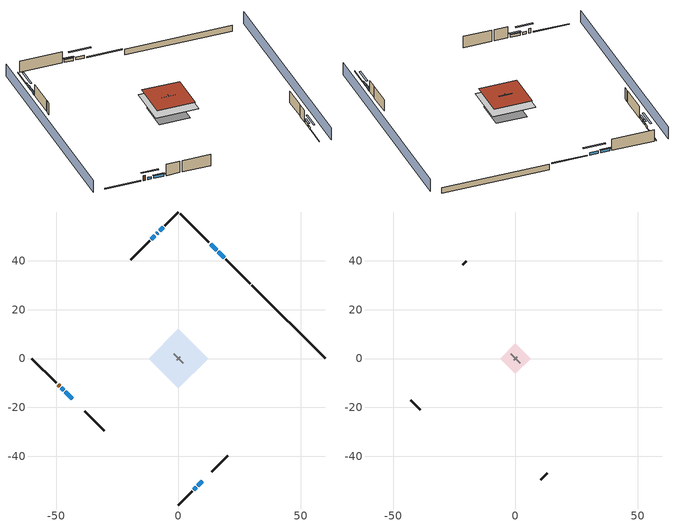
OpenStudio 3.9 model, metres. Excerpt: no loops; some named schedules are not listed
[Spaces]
conditioned space 1
 floor to garage 1 (Floor1 construction): -6.34,0 0,6.34 6.34,0 0,-6.34 z0.3
 floor foundation (Slab2 construction): -8.55,0 0,8.55 8.55,0 0,-8.55 z-2.13
 floor adiabatic (AdiabaticFloorConstruction): -12.09,0 0,12.09 12.09,0 0,-12.09 z2.74
 wall outside (Wall3 construction): 12.44,47.48 0.66,59.26 z0.3:5.18
 wall outside (Wall4 construction): 13.64,-46.27 20.19,-39.73 z0.3:5.18
 wall outside (Wall7 construction): -38.31,-21.61 -30.32,-29.6 z0.3:5.18
 wall outside (Wall8 construction): -11.85,48.07 -19.57,40.35 z0.3:5.18
 wall outside (RimJoist1 construction): 29.3,30.62 19.32,40.59 z0.3:0.61
 wall outside (RimJoist2 construction): 0,-59.92 5.54,-54.38 z0.3:0.61
 wall outside (RimJoist3 construction): -59.92,0 -49.94,-9.98 z0.3:0.61
 wall outside (RimJoist4 construction): 0,59.92 -5.54,54.38 z0.3:0.61
 wall outside (AdiabaticWallConstruction): 18.67,41.25 16.21,43.71 / 15.56,44.36 13.1,46.82 / 7.89,-52.03 9.75,-50.17 z0.3:1.46; 6.2,-53.72 7.23,-52.68 / -47.98,-11.94 -46.93,-12.98 z0.3:1.28; -46.28,-13.64 -43.5,-16.42 z0.3:1.37; -6.2,53.72 -7.76,52.15 / -9.62,50.3 -11.19,48.73 z0.3:1.31; -8.42,51.5 -8.97,50.95 z0.3:1.34
 wall outside (AdiabaticWallConstruction 1): -49.28,-10.64 -48.64,-11.28 z0.3:2.34
 wall to garage 1 (Wall5 construction): -1.94,1.94 1.94,-1.94 z0.3:5.18
 wall to garage 1 (Wall6 construction): -0.65,-0.65 0.65,0.65 z0.3:5.18
 wall foundation (FoundationWall1 construction): 59.92,0 29.96,29.96 z-2.13:0.3
 window (WindowConstruction): 18.67,41.25 16.21,43.71 z0.3:1.46
 window (WindowConstruction 1): 15.55,44.36 13.1,46.82 z0.3:1.46
 window (WindowConstruction 2): 6.2,-53.72 7.23,-52.69 z0.3:1.28
 window (WindowConstruction 3): 7.89,-52.03 9.74,-50.17 z0.3:1.46
 window (WindowConstruction 4): -47.98,-11.94 -46.94,-12.98 z0.3:1.28
 window (WindowConstruction 5): -46.28,-13.64 -43.5,-16.42 z0.3:1.37
 window (WindowConstruction 6): -6.2,53.72 -7.76,52.16 z0.3:1.31
 window (WindowConstruction 7): -8.42,51.5 -8.97,50.95 z0.3:1.34
 window (WindowConstruction 8): -9.62,50.3 -11.19,48.73 z0.3:1.31
 door (Door): -49.28,-10.64 -48.64,-11.28 z0.3:2.34
 ceiling adiabatic (AdiabaticFloorConstruction): 0,-12.09 12.09,0 0,12.09 -12.09,0 z2.74
 roof outside (Roof1 construction): 0,10.64 -10.64,0 0,-10.64 10.64,0 z5.18
garage 1
 floor foundation (Slab1 construction): -6.34,0 0,6.34 6.34,0 0,-6.34 z0
 wall outside (Wall1 construction): 10.4,-49.52 12.99,-46.93 z0.3:5.18
 wall outside (Wall2 construction): -42.84,-17.07 -38.97,-20.95 z0.3:5.18
 wall outside (Wall9 construction): -20.23,39.69 -21.52,38.4 z0.3:5.18
shading: -3.23,63.15 -63.15,3.23 / 3.23,-63.15 63.15,-3.23 z0:5.18; 14.27,45.65 20.61,39.31 21.04,39.74 14.7,46.08 z4.21; 12.88,47.04 15.77,44.15 16.2,44.58 13.31,47.47 z1.77; 9.17,-50.75 4.26,-55.66 4.69,-56.09 9.6,-51.18 z4.02; 9.96,-49.96 7.67,-52.24 8.11,-52.68 10.39,-50.39 z1.77; -45,-14.92 -49.92,-10 -50.35,-10.43 -45.43,-15.35 z4.02; -43.29,-16.63 -46.49,-13.42 -46.93,-13.86 -43.72,-17.06 z1.68; -9.7,50.22 -4.26,55.66 -4.69,56.09 -10.13,50.65 z4.05; -9.18,50.74 -8.2,51.71 -8.64,52.14 -9.61,51.17 z1.65; -11.41,48.51 -9.41,50.51 -9.84,50.94 -11.84,48.94 z1.62
[Site]
Portland Intl Arpt_OR: Latitude {deg}=45.59; Longitude {deg}=-122.6; Time Zone {hr}=-8; Elevation {m}=33; Terrain=Suburbs; Keep Site Location Information=Yes
[Site:GroundTemperature:Shallow]
10.2558, 8.96328, 8.85977, 9.47314, 11.9355, 14.3863, 16.5111, 17.8571, 17.9714, 16.8767, 14.8061, 12.4304
[Site:WaterMainsTemperature]
Calculation Method=Schedule; Temperature Schedule=mains temperature schedule
[Building]
Building 1
[Material] Roughness=Rough
Name | Thickness {m} | Conductivity {W/m-K} | Density {kg/m3} | Specific Heat {J/kg-K} | Thermal Absorptance | Solar Absorptance | Visible Absorptance
asphalt or fiberglass shingles | 0.00635 | 0.162714 | 1121.4 | 1465.45 | 0.9 | 0.85 | 0.85
roof rigid ins | 0.051816 | 0.029427 | 32.04 | 1214.23 | 0.9 | 0.7 | 0.7
osb sheathing 0.75 in. | 0.01905 | 0.115458 | 512.64 | 1214.23 | 0.9 | 0.7 | 0.7
roof stud and cavity | 0.2032 | 0.133729 | 78.34581 | 1123.46 | 0.9 | 0.7 | 0.7
gypsum board | 0.0127 | 0.160291 | 801 | 837.4 | 0.9 | 0.6 | 0.6
composite shingle siding | 0.00635 | 0.162714 | 1121.4 | 1465.45 | 0.9 | 0.7 | 0.7
osb sheathing 0.5 in. | 0.0127 | 0.115458 | 512.64 | 1214.23 | 0.9 | 0.7 | 0.7
wall stud and cavity | 0.1397 | 0.348479 | 139.0536 | 1170.24 | 0.9 | 0.6 | 0.6
wall stud and cavity 1 | 0.1397 | 0.434317 | 139.0536 | 1170.24 | 0.9 | 0.7 | 0.7
osb sheathing 0.5 in. 1; osb sheathing 0.5 in. 2 | 0.0127 | 0.115458 | 512.64 | 1214.23
wall stud and cavity 2 | 0.1397 | 0.506836 | 139.0536 | 1170.24 | 0.9 | 0.7 | 0.7
rim joist stud and cavity | 0.0508 | 0.144151 | 50.32683 | 1063.81 | 0.9 | 0.6 | 0.6
floor stud and cavity | 0.1397 | 0.923637 | 92.3553 | 1139.71 | 0.9 | 0.7 | 0.7
floor covering | 0.0127 | 0.0433444 | 54.468 | 1339.84 | 0.9 | 0.6 | 0.6
concrete 4.0 in. | 0.1016 | 1.803125 | 2242.8 | 837.4 | 0.9 | 0.7 | 0.7
concrete 8.0 in. | 0.2032 | 1.803125 | 2242.8 | 837.4 | 0.9 | 0.7 | 0.7
gypsum board 1 | 0.0127 | 0.160291 | 801 | 837.4 | 0.9 | 0.7 | 0.7
floor covering 1 | 0.0127 | 0.0450781 | 54.468 | 1339.84 | 0.9 | 0.9 | 0.9
wood siding; wood siding 1 | 0.0254 | 0.102417 | 544.68 | 1172.36
wall rigid ins; floor rigid ins | 0.512978 | 0.029427 | 32.04 | 1214.23 | 0.9 | 0.7 | 0.7
wall stud and cavity 3 | 0.0889 | 0.380278 | 52.3479 | 1209.89 | 0.9 | 0.7 | 0.7
door material | 0.04445 | 0.0612267 | 512.64 | 1214.23 | 0.9 | 0.7 | 0.7
floor stud and cavity 1 | 0.1397 | 1.75129 | 37.0049 | 1207.88 | 0.9 | 0.7 | 0.7
wall stud and cavity 4 | 0.0889 | 0.391764 | 83.0341 | 1211.67 | 0.9 | 0.7 | 0.7
furniture material conditioned space 1; furniture material garage 1 | 0.1524 | 0.115458 | 640.8 | 1214.23 | 0.9 | 0.6 | 0.6
[Construction]
Roof1 construction: asphalt or fiberglass shingles, roof rigid ins, osb sheathing 0.75 in., roof stud and cavity, gypsum board
Wall1 construction; Wall2 construction: composite shingle siding, osb sheathing 0.5 in., wall stud and cavity
Wall3 construction; Wall4 construction: composite shingle siding, osb sheathing 0.5 in., wall stud and cavity 1, gypsum board
Wall5 construction: osb sheathing 0.5 in. 1, wall stud and cavity 2, gypsum board
Wall6 construction: osb sheathing 0.5 in. 2, wall stud and cavity 2, gypsum board
Wall7 construction; Wall8 construction: composite shingle siding, osb sheathing 0.5 in. 1, wall stud and cavity 1, gypsum board
Wall9 construction: composite shingle siding, osb sheathing 0.5 in. 1, wall stud and cavity
RimJoist1 construction; RimJoist2 construction; RimJoist3 construction; RimJoist4 construction: composite shingle siding, rim joist stud and cavity
Floor1 construction: floor stud and cavity, osb sheathing 0.75 in., floor covering
Slab1 construction: concrete 4.0 in.
FoundationWall1 construction: concrete 8.0 in., gypsum board 1
Slab2 construction: concrete 4.0 in., floor covering 1
WindowConstruction; WindowConstruction 1; WindowConstruction 2; WindowConstruction 3; WindowConstruction 4; WindowConstruction 5; WindowConstruction 6; WindowConstruction 7; WindowConstruction 8: WindowMaterial
AdiabaticWallConstruction: wood siding, wall rigid ins, wall stud and cavity 3, gypsum board
Door: door material
AdiabaticWallConstruction 1: wood siding 1, wall rigid ins, wall stud and cavity 3, gypsum board
AdiabaticFloorConstruction: floor stud and cavity 1, floor rigid ins, osb sheathing 0.75 in., floor covering
PartitionWallConstruction: gypsum board, wall stud and cavity 4, gypsum board
furniture construction conditioned space 1: furniture material conditioned space 1
furniture construction garage 1: furniture material garage 1
[WindowMaterial:SimpleGlazingSystem]
WindowMaterial: U-Factor {W/m2-K}=2.78222; Solar Heat Gain Coefficient=0.56
[ThermalZone] Multiplier=1; Use Ideal Air Loads=No
Name | Volume {m3} | Thermostat
conditioned space | 1265.65 | conditioned space temperature setpoint
garage | 195.726
[Sizing:Zone]
garage: Zone Cooling Design Supply Air Temperature Input Method=SupplyAirTemperature; Zone Cooling Design Supply Air Temperature {C}=14; Zone Cooling Design Supply Air Temperature Difference {deltaC}=11.11; Zone Heating Design Supply Air Temperature Input Method=SupplyAirTemperature; Zone Heating Design Supply Air Temperature {C}=40; Zone Heating Design Supply Air Temperature Difference {deltaC}=11.11; Zone Cooling Design Supply Air Humidity Ratio {kg-H2O/kg-air}=0.0085; Zone Heating Design Supply Air Humidity Ratio {kg-H2O/kg-air}=0.008; Cooling Design Air Flow Method=DesignDay; Heating Design Air Flow Method=DesignDay; Account for Dedicated Outdoor Air System=No; Dedicated Outdoor Air System Control Strategy=NeutralSupplyAir; Dedicated Outdoor Air Low Setpoint Temperature for Design {C}=autosize; Dedicated Outdoor Air High Setpoint Temperature for Design {C}=autosize; Zone Load Sizing Method=Sensible Load Only No Latent Load; Zone Latent Cooling Design Supply Air Humidity Ratio Input Method=HumidityRatioDifference; Zone Cooling Design Supply Air Humidity Ratio Difference {kgWater/kgDryAir}=0.005; Zone Latent Heating Design Supply Air Humidity Ratio Input Method=HumidityRatioDifference; Zone Humidification Design Supply Air Humidity Ratio Difference {kgWater/kgDryAir}=0.005; Sizing Option=Coincident
[Space]
Name | Thermal Zone | Volume {m3}
conditioned space 1 | conditioned space | 1265.65
garage 1 | garage | 195.726
[ThermostatSetpoint:DualSetpoint]
conditioned space temperature setpoint: Heating Setpoint Temperature Schedule=heating setpoint; Cooling Setpoint Temperature Schedule=cooling setpoint; Temperature Difference Between Cutout And Setpoint {deltaC}=0
[Foundation:Kiva] Wall Depth Below Slab {m}=0.2032
Name | Initial Indoor Air Temperature {C} | Wall Height Above Grade {m}
Foundation Kiva 1 | 13.4258 | 0.1016
Foundation Kiva 2 | 20.5556 | 0.3048
[Foundation:Kiva:Settings]
Soil Conductivity {W/m-K}=1.3848; Soil Density {kg/m3}=1842.3; Soil Specific Heat {J/kg-K}=418.7; Ground Solar Absorptivity=0.9; Ground Thermal Absorptivity=0.9; Ground Surface Roughness {m}=0.03; Far-Field Width {m}=40; Deep-Ground Boundary Condition=ZeroFlux; Deep-Ground Depth {m}=40; Minimum Cell Dimension {m}=0.2; Maximum Cell Growth Coefficient=3; Simulation Timestep=Timestep
[SurfaceProperty:ExposedFoundationPerimeter] Exposed Perimeter Calculation Method=TotalExposedPerimeter
Name | Total Exposed Perimeter {m}
Slab1 | 21.9456
Slab2 | 42.3672
[SurfaceProperty:IncidentSolarMultiplier] Incident Solar Multiplier=1; Incident Solar Multiplier Schedule=trans schedule winter=0.85 summer=0.7
Window1; Window2; Window3; Window4; Window5; Window6; Window7; Window8; Window9
[InternalMass:Definition] Design Level Calculation Method=SurfaceArea
Name | Construction | Surface Area {m2}
partition wall mass | PartitionWallConstruction | 519.049
furniture mass conditioned space 1 | furniture construction conditioned space 1 | 207.62
furniture mass garage 1 | furniture construction garage 1 | 8.02682
[InternalMass] Multiplier=1
Name | Internal Mass Definition | Space or SpaceType
partition wall mass | partition wall mass | conditioned space 1
furniture mass conditioned space 1 | furniture mass conditioned space 1 | conditioned space 1
furniture mass garage 1 | furniture mass garage 1 | garage 1
[EnergyManagementSystem:Sensor]
Name | Output Variable or Output Meter Index Key | Output Variable or Output Meter
water_heater_T_set | water heater setpoint | Schedule Value
fridge_tin_s_1 | garage | Zone Mean Air Temperature
out_pb_s |  | Site Outdoor Air Barometric Pressure
out_wt_s |  | Site Outdoor Air Humidity Ratio
site_vw_s |  | Site Wind Speed
cool_season | cooling season schedule | Schedule Value
natural_vent_s | natural vent schedule | Schedule Value
htg_sp_s | heating setpoint | Schedule Value
clg_sp_s | cooling setpoint | Schedule Value
mech_vent_range_fan_0_sch_s | mech vent range fan 0 schedule | Schedule Value
mech_vent_bath_fan_0_sch_s | mech vent bath fan 0 schedule | Schedule Value
clothes_dryer_exhaust_0_sch_s | clothes_dryer | Schedule Value
htg_load_cond |  | Heating:EnergyTransfer:Zone:CONDITIONED SPACE
clg_load_cond |  | Cooling:EnergyTransfer:Zone:CONDITIONED SPACE
s_conv | Floor1 | Surface Inside Face Convection Heat Gain Energy
s_ig | Floor1 | Surface Inside Face Internal Gains Radiation Heat Gain Energy
s_sol | Floor1 | Surface Inside Face Solar Radiation Heat Gain Energy
s_lgt | Floor1 | Surface Inside Face Lights Radiation Heat Gain Energy
s_surf | Floor1 | Surface Inside Face Net Surface Thermal Radiation Heat Gain Energy
s_conv_1 | FoundationWall1 | Surface Inside Face Convection Heat Gain Energy
s_ig_1 | FoundationWall1 | Surface Inside Face Internal Gains Radiation Heat Gain Energy
s_sol_1 | FoundationWall1 | Surface Inside Face Solar Radiation Heat Gain Energy
s_lgt_1 | FoundationWall1 | Surface Inside Face Lights Radiation Heat Gain Energy
s_surf_1 | FoundationWall1 | Surface Inside Face Net Surface Thermal Radiation Heat Gain Energy
s_conv_2 | inferred conditioned ceiling | Surface Inside Face Convection Heat Gain Energy
s_ig_2 | inferred conditioned ceiling | Surface Inside Face Internal Gains Radiation Heat Gain Energy
s_sol_2 | inferred conditioned ceiling | Surface Inside Face Solar Radiation Heat Gain Energy
s_lgt_2 | inferred conditioned ceiling | Surface Inside Face Lights Radiation Heat Gain Energy
s_surf_2 | inferred conditioned ceiling | Surface Inside Face Net Surface Thermal Radiation Heat Gain Energy
s_conv_3 | inferred conditioned floor | Surface Inside Face Convection Heat Gain Energy
s_ig_3 | inferred conditioned floor | Surface Inside Face Internal Gains Radiation Heat Gain Energy
s_sol_3 | inferred conditioned floor | Surface Inside Face Solar Radiation Heat Gain Energy
s_lgt_3 | inferred conditioned floor | Surface Inside Face Lights Radiation Heat Gain Energy
s_surf_3 | inferred conditioned floor | Surface Inside Face Net Surface Thermal Radiation Heat Gain Energy
s_conv_4 | RimJoist1 | Surface Inside Face Convection Heat Gain Energy
s_ig_4 | RimJoist1 | Surface Inside Face Internal Gains Radiation Heat Gain Energy
s_sol_4 | RimJoist1 | Surface Inside Face Solar Radiation Heat Gain Energy
s_lgt_4 | RimJoist1 | Surface Inside Face Lights Radiation Heat Gain Energy
s_surf_4 | RimJoist1 | Surface Inside Face Net Surface Thermal Radiation Heat Gain Energy
s_conv_5 | RimJoist2 | Surface Inside Face Convection Heat Gain Energy
s_ig_5 | RimJoist2 | Surface Inside Face Internal Gains Radiation Heat Gain Energy
s_sol_5 | RimJoist2 | Surface Inside Face Solar Radiation Heat Gain Energy
s_lgt_5 | RimJoist2 | Surface Inside Face Lights Radiation Heat Gain Energy
s_surf_5 | RimJoist2 | Surface Inside Face Net Surface Thermal Radiation Heat Gain Energy
s_conv_6 | RimJoist3 | Surface Inside Face Convection Heat Gain Energy
s_ig_6 | RimJoist3 | Surface Inside Face Internal Gains Radiation Heat Gain Energy
s_sol_6 | RimJoist3 | Surface Inside Face Solar Radiation Heat Gain Energy
s_lgt_6 | RimJoist3 | Surface Inside Face Lights Radiation Heat Gain Energy
s_surf_6 | RimJoist3 | Surface Inside Face Net Surface Thermal Radiation Heat Gain Energy
s_conv_7 | RimJoist4 | Surface Inside Face Convection Heat Gain Energy
s_ig_7 | RimJoist4 | Surface Inside Face Internal Gains Radiation Heat Gain Energy
s_sol_7 | RimJoist4 | Surface Inside Face Solar Radiation Heat Gain Energy
s_lgt_7 | RimJoist4 | Surface Inside Face Lights Radiation Heat Gain Energy
s_surf_7 | RimJoist4 | Surface Inside Face Net Surface Thermal Radiation Heat Gain Energy
s_conv_8 | Roof1 | Surface Inside Face Convection Heat Gain Energy
s_ig_8 | Roof1 | Surface Inside Face Internal Gains Radiation Heat Gain Energy
s_sol_8 | Roof1 | Surface Inside Face Solar Radiation Heat Gain Energy
s_lgt_8 | Roof1 | Surface Inside Face Lights Radiation Heat Gain Energy
s_surf_8 | Roof1 | Surface Inside Face Net Surface Thermal Radiation Heat Gain Energy
s_conv_9 | Slab2 | Surface Inside Face Convection Heat Gain Energy
s_ig_9 | Slab2 | Surface Inside Face Internal Gains Radiation Heat Gain Energy
s_sol_9 | Slab2 | Surface Inside Face Solar Radiation Heat Gain Energy
s_lgt_9 | Slab2 | Surface Inside Face Lights Radiation Heat Gain Energy
s_surf_9 | Slab2 | Surface Inside Face Net Surface Thermal Radiation Heat Gain Energy
ss_sol | Door1 | Surface Inside Face Solar Radiation Heat Gain Energy
ss_lgt | Door1 | Surface Inside Face Lights Radiation Heat Gain Energy
ss_conv | Door1 | Surface Inside Face Convection Heat Gain Energy
ss_ig | Door1 | Surface Inside Face Internal Gains Radiation Heat Gain Energy
ss_surf | Door1 | Surface Inside Face Net Surface Thermal Radiation Heat Gain Energy
ss_conv_1 | Window1 | Surface Inside Face Convection Heat Gain Energy
ss_ig_1 | Window1 | Surface Inside Face Internal Gains Radiation Heat Gain Energy
ss_surf_1 | Window1 | Surface Inside Face Net Surface Thermal Radiation Heat Gain Energy
ss_trans_in | Window1 | Surface Window Transmitted Solar Radiation Rate
ss_back_out | Window1 | Surface Window Shortwave from Zone Back Out Window Heat Transfer Rate
ss_trans_out | Window1 | Surface Inside Face Initial Transmitted Diffuse Transmitted Out Window Solar Radiation Rate
ss_conv_2 | Window2 | Surface Inside Face Convection Heat Gain Energy
ss_ig_2 | Window2 | Surface Inside Face Internal Gains Radiation Heat Gain Energy
ss_surf_2 | Window2 | Surface Inside Face Net Surface Thermal Radiation Heat Gain Energy
ss_trans_in_1 | Window2 | Surface Window Transmitted Solar Radiation Rate
ss_back_out_1 | Window2 | Surface Window Shortwave from Zone Back Out Window Heat Transfer Rate
ss_trans_out_1 | Window2 | Surface Inside Face Initial Transmitted Diffuse Transmitted Out Window Solar Radiation Rate
ss_conv_3 | Window3 | Surface Inside Face Convection Heat Gain Energy
ss_ig_3 | Window3 | Surface Inside Face Internal Gains Radiation Heat Gain Energy
ss_surf_3 | Window3 | Surface Inside Face Net Surface Thermal Radiation Heat Gain Energy
ss_trans_in_2 | Window3 | Surface Window Transmitted Solar Radiation Rate
ss_back_out_2 | Window3 | Surface Window Shortwave from Zone Back Out Window Heat Transfer Rate
ss_trans_out_2 | Window3 | Surface Inside Face Initial Transmitted Diffuse Transmitted Out Window Solar Radiation Rate
ss_conv_4 | Window4 | Surface Inside Face Convection Heat Gain Energy
ss_ig_4 | Window4 | Surface Inside Face Internal Gains Radiation Heat Gain Energy
ss_surf_4 | Window4 | Surface Inside Face Net Surface Thermal Radiation Heat Gain Energy
ss_trans_in_3 | Window4 | Surface Window Transmitted Solar Radiation Rate
ss_back_out_3 | Window4 | Surface Window Shortwave from Zone Back Out Window Heat Transfer Rate
ss_trans_out_3 | Window4 | Surface Inside Face Initial Transmitted Diffuse Transmitted Out Window Solar Radiation Rate
ss_conv_5 | Window5 | Surface Inside Face Convection Heat Gain Energy
ss_ig_5 | Window5 | Surface Inside Face Internal Gains Radiation Heat Gain Energy
ss_surf_5 | Window5 | Surface Inside Face Net Surface Thermal Radiation Heat Gain Energy
ss_trans_in_4 | Window5 | Surface Window Transmitted Solar Radiation Rate
ss_back_out_4 | Window5 | Surface Window Shortwave from Zone Back Out Window Heat Transfer Rate
ss_trans_out_4 | Window5 | Surface Inside Face Initial Transmitted Diffuse Transmitted Out Window Solar Radiation Rate
ss_conv_6 | Window6 | Surface Inside Face Convection Heat Gain Energy
ss_ig_6 | Window6 | Surface Inside Face Internal Gains Radiation Heat Gain Energy
ss_surf_6 | Window6 | Surface Inside Face Net Surface Thermal Radiation Heat Gain Energy
ss_trans_in_5 | Window6 | Surface Window Transmitted Solar Radiation Rate
ss_back_out_5 | Window6 | Surface Window Shortwave from Zone Back Out Window Heat Transfer Rate
ss_trans_out_5 | Window6 | Surface Inside Face Initial Transmitted Diffuse Transmitted Out Window Solar Radiation Rate
ss_conv_7 | Window7 | Surface Inside Face Convection Heat Gain Energy
ss_ig_7 | Window7 | Surface Inside Face Internal Gains Radiation Heat Gain Energy
ss_surf_7 | Window7 | Surface Inside Face Net Surface Thermal Radiation Heat Gain Energy
ss_trans_in_6 | Window7 | Surface Window Transmitted Solar Radiation Rate
ss_back_out_6 | Window7 | Surface Window Shortwave from Zone Back Out Window Heat Transfer Rate
ss_trans_out_6 | Window7 | Surface Inside Face Initial Transmitted Diffuse Transmitted Out Window Solar Radiation Rate
ss_conv_8 | Window8 | Surface Inside Face Convection Heat Gain Energy
ss_ig_8 | Window8 | Surface Inside Face Internal Gains Radiation Heat Gain Energy
ss_surf_8 | Window8 | Surface Inside Face Net Surface Thermal Radiation Heat Gain Energy
ss_trans_in_7 | Window8 | Surface Window Transmitted Solar Radiation Rate
ss_back_out_7 | Window8 | Surface Window Shortwave from Zone Back Out Window Heat Transfer Rate
ss_trans_out_7 | Window8 | Surface Inside Face Initial Transmitted Diffuse Transmitted Out Window Solar Radiation Rate
ss_conv_9 | Window9 | Surface Inside Face Convection Heat Gain Energy
ss_ig_9 | Window9 | Surface Inside Face Internal Gains Radiation Heat Gain Energy
ss_surf_9 | Window9 | Surface Inside Face Net Surface Thermal Radiation Heat Gain Energy
ss_trans_in_8 | Window9 | Surface Window Transmitted Solar Radiation Rate
[ElectricEquipment:Definition] Design Level Calculation Method=EquipmentLevel
Name | Design Level {W} | Fraction Latent | Fraction Radiant | Fraction Lost
ceiling fan | 17.6319 | 0 | 0.558 | 0
clothes washer | 460.882 | 0.03 | 0.162 | 0.7
clothes dryer | 4628.13 | 0.015 | 0.081 | 0.85
dishwasher | 829.527 | 0.3 | 0.18 | 0.4
fridge | 49.4292 | 0 | 0.6 | 0
fridge 2 | 100.822 | 0 | 0.6 | 0
freezer | 194.914 | 0 | 0.6 | 0
cooking range | 116.581 | 0.16 | 0.384 | 0.2
misc tv | 762.836 | 0 | 0.6 | 0
misc plug loads | 555.55 | 0.021 | 0.558 | 0.049
whole house fan; mech vent house fan | 0 | 0 | 0 | 1
mech vent house fan cfis | 0 | 0 | 0 | 0
mech vent range fan 0; mech vent bath fan 0 | 30 | 0 | 0 | 1
[ElectricEquipment]
Name | Electric Equipment Definition | Space or SpaceType | Schedule
ceiling fan | ceiling fan | conditioned space 1 | ceiling_fan
clothes washer | clothes washer | conditioned space 1 | clothes_washer
clothes dryer | clothes dryer | conditioned space 1 | clothes_dryer
dishwasher | dishwasher | conditioned space 1 | dishwasher
fridge | fridge | conditioned space 1 | fridge schedule
fridge 1 | fridge 2 | garage 1 | fridge schedule 1
freezer | freezer | garage 1 | freezer schedule
cooking range | cooking range | conditioned space 1 | cooking_range
misc tv | misc tv | conditioned space 1 | plug_loads_tv
misc plug loads | misc plug loads | conditioned space 1 | plug_loads_other
whole house fan | whole house fan | conditioned space 1 | Always On Discrete
mech vent house fan | mech vent house fan | conditioned space 1 | mech vent house fan schedule
mech vent house fan cfis | mech vent house fan cfis | conditioned space 1 | mech vent house fan cfis schedule
mech vent range fan 0 | mech vent range fan 0 | conditioned space 1 | mech vent range fan 0 schedule
mech vent bath fan 0 | mech vent bath fan 0 | conditioned space 1 | mech vent bath fan 0 schedule
[OtherEquipment:Definition] Design Level Calculation Method=EquipmentLevel
Name | Design Level {W} | Fraction Latent | Fraction Radiant | Fraction Lost
water heater sens; mech vent house fan sensible load | 0 | 0 | 0 | 0
water heater lat; mech vent house fan latent load | 0 | 1 | 0 | 0
water heater energy adjustment1 | 0.01 | 0 | 0 | 1
clothes dryer 2 | 0 | 0.015 | 0.081 | 0.85
cooking range 2 | 3416.65 | 0.16 | 0.384 | 0.2
general water use sensible | -43.4886 | 0 | 0.6 | 0
general water use latent | 44.1266 | 1 | 0 | 0
[OtherEquipment] Space or SpaceType=conditioned space 1
Name | Other Equipment Definition | Schedule | Fuel Type
water heater sens | water heater sens | Always On Discrete
water heater lat | water heater lat | Always On Discrete
water heater energy adjustment1 | water heater energy adjustment1 | Always On Discrete | Electricity
clothes dryer 1 | clothes dryer 2 | clothes_dryer | Electricity
cooking range 1 | cooking range 2 | cooking_range | NaturalGas
general water use sensible | general water use sensible | general water use schedule
general water use latent | general water use latent | general water use schedule
mech vent house fan sensible load | mech vent house fan sensible load | Always On Discrete
mech vent house fan latent load | mech vent house fan latent load | Always On Discrete
[WaterUse:Equipment:Definition]
Name | Peak Flow Rate {m3/s}
clothes washer | 2.36085e-06
dishwasher | 1.01392e-05
[Lights:Definition] Design Level Calculation Method=LightingLevel; Fraction Radiant=0.6; Fraction Visible=0.2; Return Air Fraction=0
Name | Lighting Level {W}
interior lighting | 3248.39
garage lighting | 61.4764
[Lights] Fraction Replaceable=1
Name | Lights Definition | Space or SpaceType | Schedule
interior lighting | interior lighting | conditioned space 1 | lighting_interior
garage lighting | garage lighting | garage 1 | lighting_garage
[Exterior:Lights:Definition]
exterior lighting: Design Level {W}=87.3025
[Exterior:Lights]
exterior lighting: Exterior Lights Definition=exterior lighting; Schedule=exterior lighting schedule
[People:Definition]
occupants: Number of People Calculation Method=People; Number of People {people}=2; Fraction Radiant=0.314171; Sensible Heat Fraction=0.56303; Carbon Dioxide Generation Rate {m3/s-W}=0; Enable ASHRAE 55 Comfort Warnings=No; Mean Radiant Temperature Calculation Type=EnclosureAveraged
[People]
occupants: People Definition=occupants; Space or SpaceType=conditioned space 1; Number of People Schedule=occupants; Activity Level Schedule=occupants activity schedule; Multiplier=1
[SpaceInfiltration:DesignFlowRate] Space or SpaceType=conditioned space 1; Schedule=Always On Discrete; Design Flow Rate Calculation Method=Flow/Space; Design Flow Rate {m3/s}=0
natural vent flow; whole house fan flow; infil flow
[SpaceInfiltration:EffectiveLeakageArea]
infil garage 1: Space or SpaceType=garage 1; Schedule=Always On Discrete; Effective Air Leakage Area {cm2}=163.102; Stack Coefficient=0.000129147; Wind Coefficient=4.64657e-05
